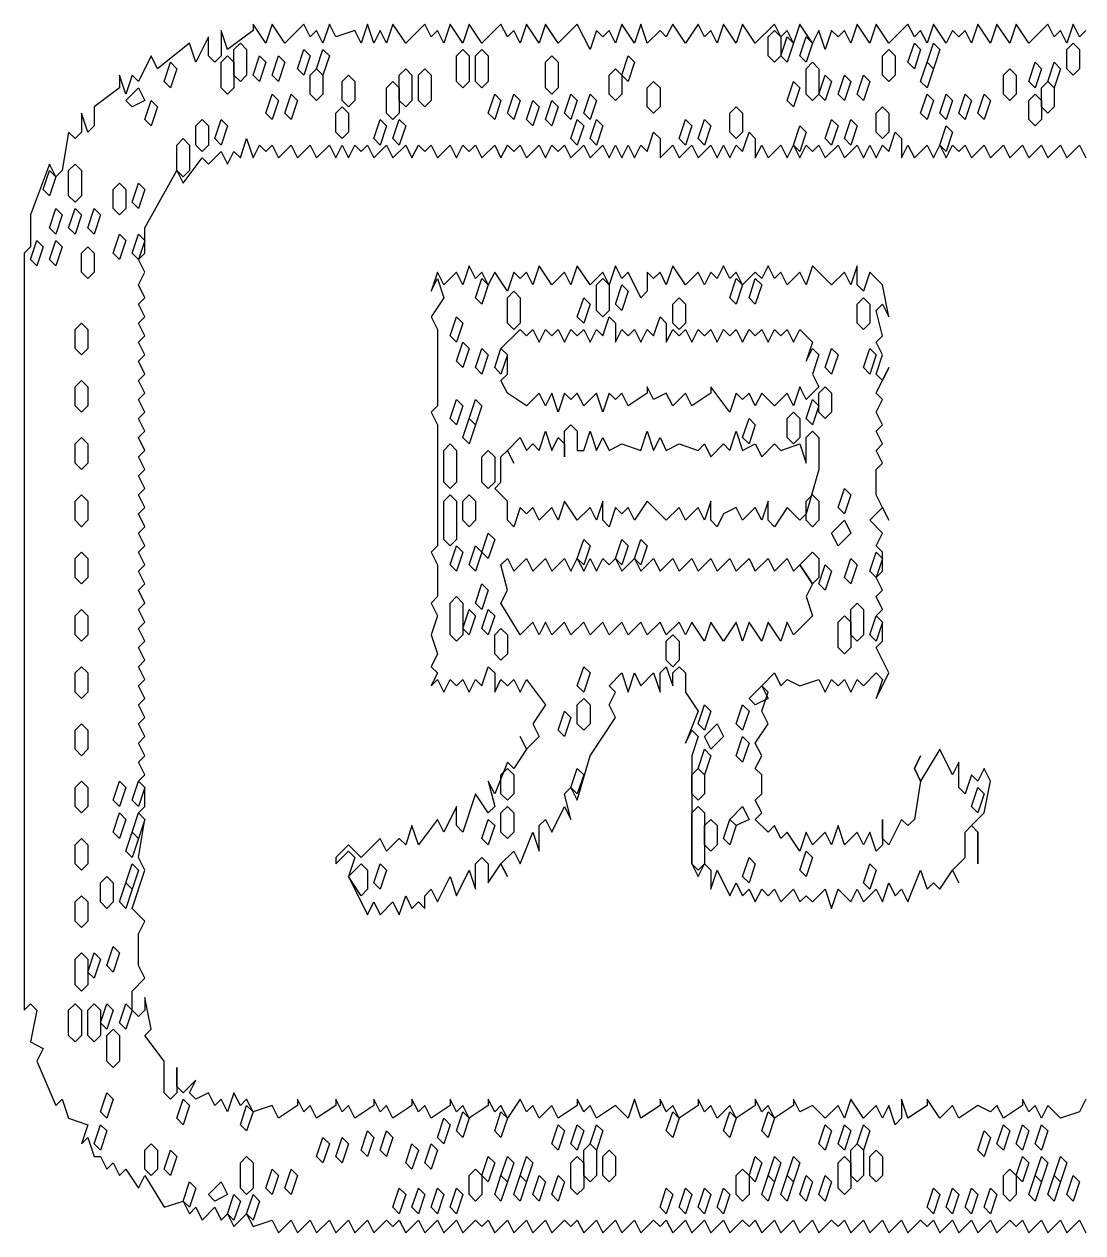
# Model space of a CAD drawing. Header units: millimetres. Extents: x 0 to 421, y 0 to 297.
# Drawn here: x 376.68 to 387.25, y 95.82 to 107.89 of the extents above; entities that cross this region are included whole.
import ezdxf

# ---------------------------------------------------------------- set-up
doc = ezdxf.new("R2010")
doc.units = ezdxf.units.MM
doc.layers.add('PDF_TRACE', color=7, linetype='Continuous')

msp = doc.modelspace()

# ---------------------------------------------------------------- linework, layer by layer
at = {"layer": 'PDF_TRACE'}
for points in [[(387.286, 107.823), (387.223, 107.76), (387.159, 107.887), (387.096, 107.696), (387.032, 107.823), (386.969, 107.76), (386.905, 107.887), (386.715, 107.696), (386.588, 107.887), (386.524, 107.696), (386.397, 107.887), (386.334, 107.696), (386.207, 107.887), (386.143, 107.696), (386.08, 107.823), (386.016, 107.76), (385.953, 107.823), (385.889, 107.696), (385.762, 107.887), (385.699, 107.696), (385.635, 107.823), (385.572, 107.76), (385.508, 107.887), (385.318, 107.696), (385.191, 107.887), (385.127, 107.696), (385, 107.887), (384.937, 107.696), (384.873, 107.823), (384.81, 107.76), (384.746, 107.823), (384.683, 107.633), (384.619, 107.823), (384.556, 107.696), (384.429, 107.887), (384.365, 107.696), (384.302, 107.823), (384.238, 107.76), (384.175, 107.887), (383.984, 107.696), (383.857, 107.887), (383.794, 107.696), (383.667, 107.887), (383.603, 107.696), (383.54, 107.823), (383.476, 107.76), (383.413, 107.887), (383.286, 107.696), (383.159, 107.887), (383.095, 107.76), (383.032, 107.823), (382.905, 107.696), (382.841, 107.887), (382.778, 107.696), (382.651, 107.887), (382.587, 107.696), (382.524, 107.823), (382.46, 107.76), (382.397, 107.823), (382.333, 107.633), (382.206, 107.887), (382.016, 107.696), (381.889, 107.887), (381.825, 107.696), (381.698, 107.887), (381.635, 107.696), (381.571, 107.823), (381.508, 107.76), (381.444, 107.887), (381.254, 107.696), (381.127, 107.887), (381.063, 107.696), (380.936, 107.887), (380.873, 107.696), (380.809, 107.823), (380.746, 107.76), (380.682, 107.887), (380.492, 107.696), (380.365, 107.887), (380.301, 107.696), (380.238, 107.823), (380.174, 107.696), (380.111, 107.887), (380.047, 107.696), (379.984, 107.823), (379.793, 107.76), (379.73, 107.887), (379.666, 107.696), (379.603, 107.823), (379.539, 107.76), (379.476, 107.887), (379.285, 107.696), (379.158, 107.887), (379.095, 107.696), (378.968, 107.887), (378.968, 107.823), (378.714, 107.633), (378.65, 107.823), (378.65, 107.569), (378.587, 107.506), (378.523, 107.569), (378.523, 107.76), (378.396, 107.506), (378.333, 107.696), (378.015, 107.442), (377.952, 107.569), (377.825, 107.315), (377.761, 107.379), (377.698, 107.188), (377.634, 107.379), (377.634, 107.252), (377.38, 107.061), (377.38, 106.871), (377.317, 106.807), (377.253, 106.998), (377.253, 106.807), (377.19, 106.744), (377.126, 106.807), (377.063, 106.426), (376.999, 106.363), (376.936, 106.49), (376.745, 105.982), (376.745, 105.664), (376.682, 105.601), (376.682, 98.044), (376.745, 98.108), (376.809, 98.044), (376.745, 97.727), (376.872, 97.663), (376.809, 97.536), (376.999, 97.092), (377.063, 97.155), (377.126, 96.965), (377.317, 96.901), (377.253, 96.711), (377.317, 96.774), (377.38, 96.584), (377.444, 96.584), (377.507, 96.457), (377.571, 96.52), (377.634, 96.393), (377.698, 96.457), (377.825, 96.266), (377.888, 96.393), (378.079, 96.076), (378.269, 96.139), (378.333, 96.012), (378.396, 96.076), (378.46, 95.949), (378.587, 96.076), (378.65, 95.949), (378.714, 96.012), (378.777, 95.885), (378.904, 96.012), (378.968, 95.885), (379.158, 95.949), (379.222, 95.822), (379.349, 95.949), (379.412, 95.822), (379.539, 95.949), (379.603, 95.822), (379.73, 95.949), (379.793, 95.822), (379.92, 95.949), (379.984, 95.822), (380.111, 95.949), (380.174, 95.822), (380.301, 95.949), (380.365, 95.885), (380.428, 95.949), (380.492, 95.822), (380.619, 95.949), (380.682, 95.822), (380.809, 95.949), (380.873, 95.822), (381, 95.949), (381.063, 95.822), (381.19, 95.949), (381.254, 95.885), (381.317, 95.949), (381.381, 95.822), (381.508, 95.949), (381.571, 95.822), (381.698, 95.949), (381.762, 95.822), (381.889, 95.949), (381.952, 95.822), (382.079, 95.949), (382.143, 95.885), (382.206, 95.949), (382.27, 95.822), (382.397, 95.949), (382.46, 95.822), (382.587, 95.949), (382.651, 95.822), (382.778, 95.949), (382.841, 95.822), (382.968, 95.949), (383.032, 95.885), (383.095, 95.949), (383.159, 95.822), (383.286, 95.949), (383.349, 95.822), (383.476, 95.949), (383.54, 95.822), (383.667, 95.949), (383.73, 95.822), (383.857, 95.949), (383.921, 95.885), (383.984, 95.949), (384.048, 95.822), (384.175, 95.949), (384.238, 95.822), (384.365, 95.949), (384.429, 95.822), (384.556, 95.949), (384.619, 95.822), (384.746, 95.949), (384.81, 95.885), (384.873, 95.949), (384.937, 95.822), (385.064, 95.949), (385.127, 95.822), (385.254, 95.949), (385.318, 95.822), (385.445, 95.949), (385.508, 95.822), (385.635, 95.949), (385.699, 95.885), (385.762, 95.949), (385.826, 95.822), (385.953, 95.949), (386.016, 95.822), (386.143, 95.949), (386.207, 95.822), (386.334, 95.949), (386.397, 95.822), (386.524, 95.949), (386.588, 95.885), (386.651, 95.949), (386.715, 95.822), (386.842, 95.949), (386.905, 95.822), (387.032, 95.949), (387.096, 95.822), (387.223, 95.949), (387.286, 95.822)], [(387.286, 97.155), (387.223, 97.028), (387.032, 96.965), (386.905, 97.092), (386.842, 96.965), (386.778, 97.092), (386.715, 97.028), (386.651, 97.155), (386.651, 97.092), (386.461, 96.965), (386.397, 97.092), (386.334, 97.028), (386.207, 97.092), (386.016, 96.965), (385.953, 97.092), (385.826, 96.965), (385.699, 97.155), (385.699, 97.092), (385.508, 96.965), (385.445, 97.155), (385.445, 96.965), (385.381, 96.901), (385.318, 97.092), (385.254, 96.965), (385.191, 97.092), (385.064, 96.965), (384.937, 97.155), (384.873, 96.965), (384.81, 97.092), (384.683, 96.965), (384.556, 97.092), (384.429, 97.028), (384.365, 97.155), (384.365, 97.092), (384.175, 96.965), (384.111, 97.092), (384.048, 97.028), (383.984, 97.155), (383.984, 97.092), (383.794, 96.965), (383.73, 97.092), (383.603, 96.965), (383.54, 97.092), (383.476, 97.028), (383.413, 97.155), (383.413, 97.092), (383.222, 96.965), (383.159, 97.092), (383.095, 97.028), (383.032, 97.155), (383.032, 97.092), (382.841, 96.965), (382.778, 97.155), (382.714, 96.965), (382.587, 97.092), (382.397, 96.965), (382.333, 97.092), (382.27, 97.028), (382.206, 97.155), (382.206, 97.092), (382.016, 96.965), (381.952, 97.092), (381.825, 96.965), (381.762, 97.092), (381.698, 97.028), (381.635, 97.155), (381.508, 96.965), (381.444, 97.092), (381.381, 97.028), (381.317, 97.155), (381.317, 97.092), (381.127, 96.965), (381.063, 97.092), (381, 97.028), (380.936, 97.155), (380.936, 97.092), (380.746, 96.965), (380.682, 97.092), (380.619, 97.028), (380.555, 97.155), (380.555, 97.092), (380.365, 96.965), (380.301, 97.092), (380.238, 97.028), (380.174, 97.155), (380.174, 97.092), (379.984, 96.965), (379.92, 97.092), (379.857, 97.028), (379.793, 97.155), (379.793, 97.092), (379.603, 96.965), (379.539, 97.092), (379.476, 97.028), (379.412, 97.155), (379.412, 97.092), (379.222, 96.965), (379.158, 97.092), (378.968, 97.028), (378.904, 97.155), (378.841, 97.092), (378.777, 97.219), (378.714, 97.028), (378.65, 97.155), (378.587, 97.092), (378.523, 97.219), (378.396, 97.155), (378.333, 97.219), (378.396, 97.346), (378.269, 97.219), (378.206, 97.282), (378.206, 97.473), (378.206, 97.219), (378.142, 97.155), (378.079, 97.219), (378.079, 97.536), (377.888, 97.79), (377.952, 97.854), (377.888, 98.171), (377.888, 98.044), (377.825, 97.981), (377.761, 98.044), (377.761, 98.235), (377.888, 98.362), (377.825, 98.489), (377.825, 98.806), (377.888, 98.933), (377.761, 99.06), (377.888, 99.441), (377.825, 99.568), (377.888, 99.949), (377.825, 100.013), (377.888, 100.076), (377.888, 100.267), (377.825, 100.33), (377.888, 100.394), (377.825, 100.521), (377.888, 100.584), (377.825, 100.711), (377.888, 100.775), (377.825, 100.902), (377.888, 100.965), (377.825, 101.092), (377.888, 101.156), (377.825, 101.283), (377.888, 101.346), (377.825, 101.473), (377.888, 101.537), (377.825, 101.664), (377.888, 101.727), (377.825, 101.854), (377.888, 101.918), (377.825, 102.045), (377.888, 102.108), (377.825, 102.235), (377.888, 102.299), (377.825, 102.426), (377.888, 102.489), (377.825, 102.616), (377.888, 102.68), (377.825, 102.807), (377.888, 102.87), (377.825, 102.997), (377.888, 103.061), (377.825, 103.188), (377.888, 103.251), (377.825, 103.378), (377.888, 103.442), (377.825, 103.569), (377.888, 103.632), (377.825, 103.759), (377.888, 103.823), (377.825, 103.95), (377.888, 104.013), (377.825, 104.14), (377.888, 104.204), (377.825, 104.331), (377.888, 104.394), (377.825, 104.521), (377.888, 104.585), (377.825, 104.712), (377.888, 104.775), (377.825, 104.902), (377.888, 104.966), (377.825, 105.093), (377.888, 105.156), (377.825, 105.283), (377.888, 105.41), (377.825, 105.537), (377.888, 105.601), (377.888, 105.855), (378.206, 106.426), (378.269, 106.299), (378.46, 106.553), (378.523, 106.49), (378.65, 106.617), (378.714, 106.49), (378.777, 106.617), (378.841, 106.553), (378.904, 106.744), (378.968, 106.553), (379.031, 106.68), (379.095, 106.617), (379.158, 106.68), (379.222, 106.553), (379.349, 106.68), (379.412, 106.553), (379.539, 106.68), (379.603, 106.553), (379.73, 106.68), (379.793, 106.553), (379.857, 106.68), (379.92, 106.553), (379.984, 106.68), (380.047, 106.617), (380.111, 106.68), (380.174, 106.553), (380.301, 106.68), (380.365, 106.553), (380.492, 106.68), (380.555, 106.553), (380.619, 106.68), (380.682, 106.617), (380.746, 106.68), (380.809, 106.553), (380.936, 106.68), (381, 106.553), (381.063, 106.68), (381.127, 106.617), (381.19, 106.68), (381.254, 106.553), (381.381, 106.68), (381.444, 106.553), (381.508, 106.68), (381.571, 106.617), (381.635, 106.68), (381.698, 106.553), (381.825, 106.68), (381.889, 106.553), (381.952, 106.68), (382.016, 106.617), (382.079, 106.68), (382.143, 106.553), (382.27, 106.68), (382.333, 106.553), (382.46, 106.68), (382.524, 106.553), (382.587, 106.68), (382.651, 106.553), (382.714, 106.68), (382.778, 106.553), (382.841, 106.68), (382.905, 106.617), (382.968, 106.807), (383.032, 106.744), (383.032, 106.553), (383.159, 106.68), (383.222, 106.553), (383.349, 106.68), (383.413, 106.553), (383.54, 106.68), (383.603, 106.553), (383.667, 106.68), (383.73, 106.553), (383.794, 106.68), (383.857, 106.617), (383.921, 106.807), (383.984, 106.744), (383.984, 106.553), (384.048, 106.68), (384.111, 106.553), (384.238, 106.68), (384.302, 106.553), (384.365, 106.68), (384.429, 106.553), (384.492, 106.68), (384.556, 106.617), (384.619, 106.68), (384.683, 106.553), (384.81, 106.68), (384.873, 106.553), (385, 106.68), (385.064, 106.553), (385.127, 106.68), (385.191, 106.553), (385.254, 106.68), (385.318, 106.617), (385.381, 106.807), (385.445, 106.744), (385.445, 106.553), (385.508, 106.68), (385.572, 106.553), (385.699, 106.68), (385.762, 106.553), (385.826, 106.68), (385.889, 106.553), (385.953, 106.68), (386.016, 106.617), (386.08, 106.68), (386.143, 106.553), (386.27, 106.68), (386.334, 106.553), (386.461, 106.68), (386.524, 106.553), (386.651, 106.68), (386.715, 106.553), (386.842, 106.68), (386.905, 106.553), (387.032, 106.68), (387.096, 106.553), (387.223, 106.68), (387.286, 106.553)]]:
    msp.add_lwpolyline(points, dxfattribs=at)
for points in [[(384.175, 107.823), (384.238, 107.76), (384.238, 107.569), (384.175, 107.506), (384.111, 107.569), (384.111, 107.76)], [(384.302, 107.76), (384.365, 107.696), (384.302, 107.506), (384.238, 107.569)], [(384.492, 107.76), (384.556, 107.696), (384.492, 107.506), (384.429, 107.569)], [(378.841, 107.696), (378.904, 107.633), (378.904, 107.379), (378.841, 107.315), (378.777, 107.379), (378.777, 107.633)], [(379.476, 107.633), (379.539, 107.569), (379.476, 107.379), (379.412, 107.442)], [(379.666, 107.633), (379.73, 107.569), (379.666, 107.379), (379.603, 107.442)], [(381.063, 107.633), (381.127, 107.569), (381.127, 107.315), (381.063, 107.252), (381, 107.315), (381, 107.569)], [(381.254, 107.633), (381.317, 107.569), (381.317, 107.315), (381.254, 107.252), (381.19, 107.315), (381.19, 107.569)], [(385.318, 107.633), (385.381, 107.569), (385.381, 107.379), (385.318, 107.315), (385.254, 107.379), (385.254, 107.569)], [(385.572, 107.696), (385.635, 107.633), (385.572, 107.442), (385.508, 107.506)], [(385.762, 107.696), (385.826, 107.633), (385.762, 107.442), (385.699, 107.506)], [(387.159, 107.696), (387.223, 107.633), (387.223, 107.442), (387.159, 107.379), (387.096, 107.442), (387.096, 107.633)], [(378.142, 107.506), (378.206, 107.442), (378.142, 107.252), (378.079, 107.315)], [(378.714, 107.569), (378.777, 107.506), (378.777, 107.252), (378.714, 107.188), (378.65, 107.252), (378.65, 107.506)], [(379.031, 107.569), (379.095, 107.506), (379.031, 107.315), (378.968, 107.379)], [(379.222, 107.569), (379.285, 107.506), (379.222, 107.315), (379.158, 107.379)], [(381.952, 107.569), (382.016, 107.506), (382.016, 107.252), (381.952, 107.188), (381.889, 107.252), (381.889, 107.506)], [(382.714, 107.569), (382.778, 107.506), (382.714, 107.315), (382.651, 107.379)], [(384.556, 107.506), (384.619, 107.442), (384.619, 107.188), (384.556, 107.125), (384.492, 107.188), (384.492, 107.442)], [(385.699, 107.506), (385.762, 107.442), (385.699, 107.252), (385.635, 107.315)], [(386.778, 107.506), (386.842, 107.442), (386.778, 107.252), (386.715, 107.315)], [(386.969, 107.506), (387.032, 107.442), (386.969, 107.252), (386.905, 107.315)], [(379.603, 107.442), (379.666, 107.379), (379.666, 107.188), (379.603, 107.125), (379.539, 107.188), (379.539, 107.379)], [(380.492, 107.442), (380.555, 107.379), (380.555, 107.125), (380.492, 107.061), (380.428, 107.125), (380.428, 107.379)], [(380.682, 107.442), (380.746, 107.379), (380.746, 107.125), (380.682, 107.061), (380.619, 107.125), (380.619, 107.379)], [(382.587, 107.442), (382.651, 107.379), (382.651, 107.188), (382.587, 107.125), (382.524, 107.188), (382.524, 107.379)], [(386.524, 107.442), (386.588, 107.379), (386.588, 107.188), (386.524, 107.125), (386.461, 107.188), (386.461, 107.379)], [(379.92, 107.379), (379.984, 107.315), (379.984, 107.125), (379.92, 107.061), (379.857, 107.125), (379.857, 107.315)], [(380.365, 107.315), (380.428, 107.252), (380.428, 106.998), (380.365, 106.934), (380.301, 106.998), (380.301, 107.252)], [(382.968, 107.315), (383.032, 107.252), (383.032, 107.061), (382.968, 106.998), (382.905, 107.061), (382.905, 107.252)], [(384.365, 107.315), (384.429, 107.252), (384.365, 107.061), (384.302, 107.125)], [(384.683, 107.379), (384.746, 107.315), (384.683, 107.125), (384.619, 107.188)], [(384.873, 107.379), (384.937, 107.315), (384.873, 107.125), (384.81, 107.188)], [(385.064, 107.379), (385.127, 107.315), (385.064, 107.125), (385, 107.188)], [(386.905, 107.315), (386.969, 107.252), (386.969, 107.061), (386.905, 106.998), (386.842, 107.061), (386.842, 107.252)], [(377.825, 107.252), (377.888, 107.125), (377.761, 107.061), (377.698, 107.125)], [(379.158, 107.188), (379.222, 107.125), (379.158, 106.934), (379.095, 106.998)], [(379.349, 107.188), (379.412, 107.125), (379.349, 106.934), (379.285, 106.998)], [(381.381, 107.188), (381.444, 107.125), (381.381, 106.934), (381.317, 106.998)], [(381.571, 107.188), (381.635, 107.125), (381.571, 106.934), (381.508, 106.998)], [(382.143, 107.188), (382.206, 107.125), (382.143, 106.934), (382.079, 106.998)], [(382.333, 107.188), (382.397, 107.125), (382.333, 106.934), (382.27, 106.998)], [(385.699, 107.188), (385.762, 107.125), (385.699, 106.934), (385.635, 106.998)], [(385.889, 107.188), (385.953, 107.125), (385.889, 106.934), (385.826, 106.998)], [(386.08, 107.188), (386.143, 107.125), (386.08, 106.934), (386.016, 106.998)], [(386.27, 107.188), (386.334, 107.125), (386.27, 106.934), (386.207, 106.998)], [(386.778, 107.188), (386.842, 107.125), (386.842, 106.934), (386.778, 106.871), (386.715, 106.934), (386.715, 107.125)], [(377.952, 107.125), (378.015, 107.061), (377.952, 106.871), (377.888, 106.934)], [(379.857, 107.061), (379.92, 106.998), (379.92, 106.807), (379.857, 106.744), (379.793, 106.807), (379.793, 106.998)], [(381.762, 107.125), (381.825, 107.061), (381.762, 106.871), (381.698, 106.934)], [(381.952, 107.125), (382.016, 107.061), (381.952, 106.871), (381.889, 106.934)], [(383.794, 107.061), (383.857, 106.998), (383.857, 106.807), (383.794, 106.744), (383.73, 106.807), (383.73, 106.998)], [(385.254, 107.061), (385.318, 106.998), (385.318, 106.807), (385.254, 106.744), (385.191, 106.807), (385.191, 106.998)], [(378.46, 106.934), (378.523, 106.871), (378.523, 106.68), (378.46, 106.617), (378.396, 106.68), (378.396, 106.871)], [(378.65, 106.934), (378.714, 106.871), (378.65, 106.68), (378.587, 106.744)], [(380.238, 106.934), (380.301, 106.871), (380.238, 106.68), (380.174, 106.744)], [(380.428, 106.934), (380.492, 106.871), (380.428, 106.68), (380.365, 106.744)], [(382.206, 106.934), (382.27, 106.871), (382.206, 106.68), (382.143, 106.744)], [(382.397, 106.934), (382.46, 106.871), (382.397, 106.68), (382.333, 106.744)], [(383.286, 106.934), (383.349, 106.871), (383.286, 106.68), (383.222, 106.744)], [(383.476, 106.934), (383.54, 106.871), (383.476, 106.68), (383.413, 106.744)], [(384.746, 106.934), (384.81, 106.871), (384.746, 106.68), (384.683, 106.744)], [(384.937, 106.934), (385, 106.871), (384.937, 106.68), (384.873, 106.744)], [(384.429, 106.871), (384.492, 106.807), (384.429, 106.617), (384.365, 106.68)], [(385.889, 106.871), (385.953, 106.807), (385.889, 106.617), (385.826, 106.68)], [(378.269, 106.744), (378.333, 106.68), (378.333, 106.426), (378.269, 106.363), (378.206, 106.426), (378.206, 106.68)], [(376.936, 106.426), (376.999, 106.363), (376.936, 106.172), (376.872, 106.236)], [(377.19, 106.49), (377.253, 106.426), (377.253, 106.172), (377.19, 106.109), (377.126, 106.172), (377.126, 106.426)], [(377.634, 106.299), (377.698, 106.236), (377.698, 106.045), (377.634, 105.982), (377.571, 106.045), (377.571, 106.236)], [(377.825, 106.299), (377.888, 106.236), (377.825, 106.045), (377.761, 106.109)], [(376.999, 106.045), (377.063, 105.982), (376.999, 105.791), (376.936, 105.855)], [(377.19, 106.045), (377.253, 105.982), (377.19, 105.791), (377.126, 105.855)], [(377.38, 106.045), (377.444, 105.982), (377.38, 105.791), (377.317, 105.855)], [(376.809, 105.728), (376.872, 105.664), (376.809, 105.474), (376.745, 105.537)], [(376.999, 105.728), (377.063, 105.664), (376.999, 105.474), (376.936, 105.537)], [(377.634, 105.791), (377.698, 105.728), (377.634, 105.537), (377.571, 105.601)], [(377.825, 105.791), (377.888, 105.728), (377.825, 105.537), (377.761, 105.601)], [(377.317, 105.664), (377.38, 105.601), (377.38, 105.41), (377.317, 105.347), (377.253, 105.41), (377.253, 105.601)], [(380.809, 105.41), (380.746, 105.22), (380.809, 105.347), (380.873, 105.156), (380.746, 104.966), (380.809, 104.839), (380.809, 104.077), (380.746, 104.013), (380.809, 103.886), (380.809, 102.68), (380.746, 102.616), (380.809, 102.489), (380.809, 102.172), (380.746, 102.108), (380.809, 101.981), (380.746, 101.791), (380.809, 101.6), (380.746, 101.473), (380.809, 101.41), (380.746, 101.283), (380.809, 101.346), (380.873, 101.219), (380.936, 101.346), (381, 101.283), (381.063, 101.346), (381.127, 101.219), (381.19, 101.346), (381.254, 101.283), (381.317, 101.473), (381.381, 101.41), (381.381, 101.219), (381.444, 101.346), (381.508, 101.283), (381.571, 101.346), (381.635, 101.219), (381.698, 101.346), (381.889, 101.092), (381.762, 100.902), (381.825, 100.775), (381.698, 100.648), (381.635, 100.775), (381.698, 100.648), (381.571, 100.457), (381.508, 100.521), (381.381, 100.203), (381.317, 100.33), (381.381, 100.076), (381.317, 100.013), (381.19, 100.203), (381.063, 99.822), (381, 99.886), (381, 100.076), (380.873, 99.822), (380.809, 99.949), (380.619, 99.695), (380.555, 99.886), (380.492, 99.695), (380.428, 99.759), (380.301, 99.632), (380.238, 99.759), (380.047, 99.568), (379.92, 99.695), (379.793, 99.568), (379.793, 99.505), (379.92, 99.632), (379.984, 99.568), (379.92, 99.378), (380.111, 98.997), (380.174, 99.124), (380.238, 98.997), (380.365, 99.124), (380.428, 98.997), (380.492, 99.187), (380.555, 99.06), (380.619, 99.124), (380.682, 99.06), (380.682, 99.187), (380.746, 99.251), (380.809, 99.124), (380.936, 99.378), (381, 99.187), (381.127, 99.441), (381.19, 99.251), (381.19, 99.505), (381.254, 99.568), (381.317, 99.505), (381.317, 99.314), (381.444, 99.505), (381.508, 99.378), (381.444, 99.505), (381.571, 99.632), (381.635, 99.505), (381.762, 99.822), (381.825, 99.632), (381.825, 99.886), (381.889, 99.949), (381.952, 99.822), (382.079, 100.076), (382.143, 99.949), (382.079, 100.203), (382.143, 100.267), (382.206, 100.14), (382.333, 100.584), (382.587, 100.965), (382.524, 101.092), (382.587, 101.219), (382.524, 101.283), (382.651, 101.41), (382.714, 101.219), (382.778, 101.41), (382.841, 101.283), (382.968, 101.41), (383.032, 101.219), (383.032, 101.41), (383.095, 101.473), (383.159, 101.283), (383.159, 101.41), (383.222, 101.473), (383.286, 101.41), (383.286, 101.219), (383.413, 101.029), (383.286, 100.711), (383.349, 100.838), (383.413, 100.775), (383.349, 100.584), (383.349, 99.505), (383.413, 99.378), (383.476, 99.505), (383.54, 99.441), (383.54, 99.251), (383.603, 99.441), (383.73, 99.187), (383.794, 99.314), (383.857, 99.187), (383.921, 99.251), (383.984, 99.124), (384.048, 99.251), (384.111, 99.187), (384.175, 99.251), (384.238, 99.124), (384.365, 99.251), (384.429, 99.124), (384.492, 99.187), (384.556, 99.124), (384.683, 99.251), (384.746, 99.06), (384.81, 99.251), (384.937, 99.124), (385, 99.251), (385.064, 99.124), (385.191, 99.251), (385.254, 99.124), (385.318, 99.314), (385.381, 99.187), (385.445, 99.251), (385.508, 99.124), (385.635, 99.441), (385.699, 99.251), (385.762, 99.314), (385.826, 99.251), (385.953, 99.441), (386.016, 99.314), (385.953, 99.441), (386.08, 99.568), (386.08, 99.822), (386.143, 99.886), (386.207, 99.822), (386.207, 99.505), (386.207, 99.822), (386.143, 99.886), (386.27, 100.013), (386.334, 100.33), (386.27, 100.457), (386.207, 100.33), (386.143, 100.394), (386.08, 100.203), (386.016, 100.267), (386.016, 100.521), (385.953, 100.394), (385.826, 100.648), (385.635, 100.33), (385.572, 100.457), (385.635, 100.584), (385.572, 100.457), (385.635, 100.33), (385.572, 99.949), (385.508, 99.886), (385.445, 99.949), (385.318, 99.695), (385.254, 99.759), (385.254, 99.949), (385.254, 99.695), (385.191, 99.632), (385.127, 99.822), (385.064, 99.695), (385, 99.822), (384.873, 99.695), (384.81, 99.886), (384.746, 99.695), (384.683, 99.822), (384.556, 99.695), (384.492, 99.822), (384.429, 99.632), (384.302, 99.822), (384.238, 99.759), (384.175, 99.886), (384.111, 99.822), (383.984, 99.949), (384.048, 100.013), (383.984, 100.14), (384.048, 100.203), (384.048, 100.394), (383.984, 100.457), (384.048, 100.584), (383.984, 100.711), (384.111, 100.902), (384.048, 101.029), (384.111, 101.219), (384.048, 101.283), (384.175, 101.41), (384.238, 101.283), (384.302, 101.346), (384.429, 101.283), (384.619, 101.346), (384.683, 101.219), (384.746, 101.346), (384.81, 101.283), (384.873, 101.346), (384.937, 101.219), (385, 101.346), (385.064, 101.283), (385.191, 101.41), (385.254, 101.346), (385.191, 101.156), (385.318, 101.41), (385.191, 101.664), (385.254, 101.727), (385.254, 101.918), (385.191, 101.981), (385.254, 102.045), (385.191, 102.172), (385.254, 102.235), (385.191, 102.362), (385.254, 102.426), (385.254, 102.616), (385.191, 102.68), (385.254, 102.807), (385.127, 102.934), (385.254, 103.061), (385.318, 102.934), (385.191, 103.188), (385.191, 103.442), (385.254, 103.505), (385.191, 103.632), (385.254, 103.696), (385.191, 103.823), (385.254, 103.886), (385.191, 104.013), (385.254, 104.14), (385.191, 104.204), (385.318, 104.458), (385.254, 104.331), (385.191, 104.394), (385.254, 104.585), (385.191, 104.712), (385.254, 104.775), (385.191, 105.029), (385.254, 105.093), (385.318, 104.966), (385.254, 105.283), (385.127, 105.41), (385.064, 105.22), (385, 105.283), (385, 105.474), (384.937, 105.283), (384.873, 105.41), (384.746, 105.283), (384.556, 105.474), (384.492, 105.283), (384.429, 105.41), (384.302, 105.283), (384.238, 105.41), (384.175, 105.347), (384.111, 105.474), (384.048, 105.347), (383.984, 105.41), (383.857, 105.283), (383.794, 105.41), (383.73, 105.347), (383.667, 105.474), (383.603, 105.347), (383.54, 105.41), (383.476, 105.283), (383.413, 105.41), (383.286, 105.283), (383.159, 105.474), (383.095, 105.283), (383.032, 105.41), (382.968, 105.347), (382.905, 105.41), (382.905, 105.22), (382.841, 105.156), (382.714, 105.41), (382.651, 105.347), (382.587, 105.474), (382.524, 105.283), (382.46, 105.41), (382.333, 105.283), (382.206, 105.474), (382.143, 105.283), (382.079, 105.41), (381.952, 105.283), (381.825, 105.474), (381.762, 105.283), (381.698, 105.41), (381.635, 105.347), (381.571, 105.41), (381.508, 105.22), (381.381, 105.41), (381.317, 105.283), (381.254, 105.41), (381.19, 105.347), (381.127, 105.474), (381.063, 105.283), (381, 105.41), (380.873, 105.283)], [(381.254, 105.347), (381.317, 105.283), (381.254, 105.093), (381.19, 105.156)], [(382.46, 105.347), (382.524, 105.283), (382.524, 105.029), (382.46, 104.966), (382.397, 105.029), (382.397, 105.283)], [(383.794, 105.347), (383.857, 105.283), (383.794, 105.093), (383.73, 105.156)], [(383.984, 105.347), (384.048, 105.283), (383.984, 105.093), (383.921, 105.156)], [(381.571, 105.22), (381.635, 105.156), (381.635, 104.902), (381.571, 104.839), (381.508, 104.902), (381.508, 105.156)], [(382.651, 105.283), (382.714, 105.22), (382.651, 105.029), (382.587, 105.093)], [(382.27, 105.156), (382.333, 105.093), (382.27, 104.902), (382.206, 104.966)], [(383.222, 105.156), (383.286, 105.093), (383.286, 104.902), (383.222, 104.839), (383.159, 104.902), (383.159, 105.093)], [(385.064, 105.156), (385.127, 105.093), (385.127, 104.902), (385.064, 104.839), (385, 104.902), (385, 105.093)], [(377.253, 104.902), (377.317, 104.839), (377.317, 104.648), (377.253, 104.585), (377.19, 104.648), (377.19, 104.839)], [(381, 104.966), (381.063, 104.902), (381, 104.712), (380.936, 104.775)], [(381.444, 104.648), (381.635, 104.839), (381.698, 104.775), (381.762, 104.839), (381.825, 104.712), (381.889, 104.839), (381.952, 104.775), (382.016, 104.839), (382.079, 104.712), (382.143, 104.839), (382.206, 104.775), (382.27, 104.839), (382.333, 104.712), (382.397, 104.839), (382.46, 104.775), (382.524, 104.966), (382.587, 104.902), (382.587, 104.712), (382.651, 104.839), (382.714, 104.775), (382.778, 104.839), (382.841, 104.712), (382.905, 104.839), (382.968, 104.775), (383.032, 104.966), (383.095, 104.902), (383.095, 104.712), (383.159, 104.839), (383.222, 104.775), (383.286, 104.839), (383.349, 104.712), (383.413, 104.839), (383.476, 104.775), (383.54, 104.839), (383.603, 104.712), (383.667, 104.839), (383.73, 104.775), (383.794, 104.839), (383.857, 104.712), (383.921, 104.839), (383.984, 104.775), (384.048, 104.839), (384.111, 104.712), (384.175, 104.839), (384.238, 104.775), (384.302, 104.839), (384.365, 104.712), (384.429, 104.839), (384.556, 104.712), (384.492, 104.521), (384.556, 104.648), (384.619, 104.585), (384.556, 104.394), (384.619, 104.267), (384.492, 104.14), (384.429, 104.267), (384.365, 104.077), (384.302, 104.204), (384.175, 104.077), (384.048, 104.204), (383.984, 104.077), (383.921, 104.204), (383.857, 104.14), (383.794, 104.204), (383.73, 104.013), (383.54, 104.267), (383.54, 104.204), (383.349, 104.077), (383.286, 104.204), (383.159, 104.077), (383.095, 104.204), (382.968, 104.14), (382.905, 104.267), (382.905, 104.204), (382.714, 104.077), (382.651, 104.204), (382.587, 104.14), (382.524, 104.204), (382.46, 104.013), (382.397, 104.204), (382.27, 104.077), (382.206, 104.204), (382.143, 104.14), (382.079, 104.204), (382.016, 104.013), (381.952, 104.204), (381.889, 104.077), (381.825, 104.204), (381.698, 104.077), (381.508, 104.204), (381.444, 104.331), (381.508, 104.394), (381.508, 104.585)], [(381.063, 104.712), (381.127, 104.648), (381.063, 104.458), (381, 104.521)], [(381.254, 104.648), (381.317, 104.585), (381.254, 104.394), (381.19, 104.458)], [(381.444, 104.648), (381.508, 104.585), (381.444, 104.394), (381.381, 104.458)], [(384.746, 104.648), (384.81, 104.585), (384.746, 104.394), (384.683, 104.458)], [(385.127, 104.648), (385.191, 104.585), (385.127, 104.394), (385.064, 104.458)], [(377.253, 104.331), (377.317, 104.267), (377.317, 104.077), (377.253, 104.013), (377.19, 104.077), (377.19, 104.267)], [(384.683, 104.267), (384.746, 104.204), (384.746, 104.013), (384.683, 103.95), (384.619, 104.013), (384.619, 104.204)], [(381, 104.14), (381.063, 104.077), (381, 103.886), (380.936, 103.95)], [(381.19, 104.14), (381.254, 104.077), (381.19, 103.886), (381.127, 103.95)], [(384.556, 104.14), (384.619, 104.077), (384.556, 103.886), (384.492, 103.95)], [(384.365, 104.013), (384.429, 103.95), (384.429, 103.759), (384.365, 103.696), (384.302, 103.759), (384.302, 103.95)], [(381.127, 103.95), (381.19, 103.886), (381.127, 103.696), (381.063, 103.759)], [(381.381, 103.251), (381.444, 103.315), (381.444, 103.569), (381.508, 103.632), (381.571, 103.505), (381.508, 103.632), (381.635, 103.759), (381.698, 103.632), (381.762, 103.696), (381.825, 103.632), (381.889, 103.823), (381.952, 103.632), (382.016, 103.759), (382.079, 103.696), (382.079, 103.569), (382.079, 103.823), (382.143, 103.886), (382.206, 103.823), (382.206, 103.632), (382.27, 103.632), (382.333, 103.823), (382.397, 103.632), (382.46, 103.759), (382.524, 103.632), (382.651, 103.696), (382.841, 103.632), (382.905, 103.823), (382.968, 103.632), (383.032, 103.759), (383.095, 103.632), (383.222, 103.696), (383.413, 103.632), (383.476, 103.696), (383.54, 103.569), (383.667, 103.696), (383.73, 103.632), (383.794, 103.823), (383.857, 103.632), (383.984, 103.696), (384.048, 103.569), (384.175, 103.696), (384.238, 103.632), (384.429, 103.696), (384.492, 103.505), (384.492, 103.759), (384.556, 103.823), (384.619, 103.759), (384.619, 103.442), (384.492, 102.997), (384.429, 102.934), (384.302, 103.061), (384.175, 102.87), (384.111, 102.934), (384.111, 103.124), (384.048, 102.934), (383.984, 103.061), (383.857, 102.934), (383.794, 103.061), (383.667, 102.997), (383.603, 102.87), (383.54, 102.934), (383.54, 103.124), (383.476, 102.934), (383.413, 103.061), (383.286, 102.934), (383.222, 103.061), (383.095, 102.934), (382.905, 103.124), (382.778, 102.934), (382.714, 103.061), (382.651, 102.997), (382.587, 103.061), (382.524, 102.87), (382.46, 102.934), (382.46, 103.124), (382.397, 102.934), (382.333, 103.061), (382.206, 102.934), (382.079, 103.124), (382.016, 102.934), (381.952, 103.061), (381.825, 102.934), (381.762, 103.061), (381.698, 102.997), (381.635, 103.061), (381.571, 102.87), (381.508, 102.934), (381.508, 103.124)], [(383.921, 103.95), (383.984, 103.886), (383.921, 103.696), (383.857, 103.759)], [(377.253, 103.759), (377.317, 103.696), (377.317, 103.505), (377.253, 103.442), (377.19, 103.505), (377.19, 103.696)], [(380.936, 103.696), (381, 103.632), (381, 103.315), (380.936, 103.251), (380.873, 103.315), (380.873, 103.632)], [(381.317, 103.632), (381.381, 103.569), (381.381, 103.315), (381.317, 103.251), (381.254, 103.315), (381.254, 103.569)], [(377.253, 103.188), (377.317, 103.124), (377.317, 102.934), (377.253, 102.87), (377.19, 102.934), (377.19, 103.124)], [(380.936, 103.188), (381, 103.124), (381, 102.743), (380.936, 102.68), (380.873, 102.743), (380.873, 103.124)], [(381.127, 103.188), (381.19, 103.124), (381.19, 102.934), (381.127, 102.87), (381.063, 102.934), (381.063, 103.124)], [(384.556, 103.188), (384.619, 103.124), (384.619, 102.934), (384.556, 102.87), (384.492, 102.934), (384.492, 103.124)], [(384.873, 103.251), (384.937, 103.188), (384.873, 102.997), (384.81, 103.061)], [(384.873, 102.934), (384.937, 102.807), (384.81, 102.68), (384.746, 102.807)], [(381.317, 102.807), (381.381, 102.743), (381.317, 102.553), (381.254, 102.616)], [(381, 102.68), (381.063, 102.616), (381, 102.426), (380.936, 102.489)], [(381.19, 102.68), (381.254, 102.616), (381.19, 102.426), (381.127, 102.489)], [(382.27, 102.743), (382.333, 102.68), (382.27, 102.489), (382.206, 102.553)], [(382.651, 102.743), (382.714, 102.68), (382.651, 102.489), (382.587, 102.553)], [(382.841, 102.743), (382.905, 102.68), (382.841, 102.489), (382.778, 102.553)], [(377.253, 102.616), (377.317, 102.553), (377.317, 102.362), (377.253, 102.299), (377.19, 102.362), (377.19, 102.553)], [(384.556, 102.616), (384.619, 102.553), (384.619, 102.362), (384.556, 102.299), (384.429, 102.489)], [(385.191, 102.616), (385.254, 102.553), (385.191, 102.362), (385.127, 102.426)], [(381.444, 102.489), (381.508, 102.553), (381.571, 102.426), (381.698, 102.553), (381.762, 102.426), (381.889, 102.553), (381.952, 102.426), (382.079, 102.553), (382.143, 102.426), (382.206, 102.553), (382.27, 102.426), (382.333, 102.553), (382.397, 102.426), (382.46, 102.553), (382.524, 102.489), (382.587, 102.553), (382.651, 102.426), (382.778, 102.553), (382.841, 102.426), (382.968, 102.553), (383.032, 102.426), (383.159, 102.553), (383.222, 102.426), (383.349, 102.553), (383.413, 102.426), (383.54, 102.553), (383.603, 102.426), (383.73, 102.553), (383.794, 102.426), (383.921, 102.553), (383.984, 102.426), (384.111, 102.553), (384.175, 102.426), (384.302, 102.553), (384.365, 102.426), (384.429, 102.489), (384.556, 102.299), (384.492, 102.172), (384.556, 101.981), (384.365, 101.791), (384.302, 101.918), (384.238, 101.727), (384.111, 101.918), (384.048, 101.727), (383.921, 101.918), (383.857, 101.727), (383.794, 101.918), (383.667, 101.727), (383.54, 101.918), (383.476, 101.727), (383.349, 101.918), (383.286, 101.791), (383.222, 101.918), (383.095, 101.791), (383.032, 101.918), (382.905, 101.791), (382.841, 101.918), (382.714, 101.791), (382.651, 101.918), (382.524, 101.791), (382.46, 101.918), (382.333, 101.791), (382.27, 101.918), (382.143, 101.791), (382.079, 101.918), (381.952, 101.791), (381.889, 101.918), (381.825, 101.791), (381.762, 101.918), (381.635, 101.791), (381.444, 102.108), (381.508, 102.235)], [(384.683, 102.489), (384.746, 102.426), (384.683, 102.235), (384.619, 102.299)], [(384.937, 102.553), (385, 102.489), (384.937, 102.299), (384.873, 102.362)], [(381.254, 102.299), (381.317, 102.235), (381.254, 102.045), (381.19, 102.108)], [(381, 102.172), (381.063, 102.108), (381.063, 101.791), (381, 101.727), (380.936, 101.791), (380.936, 102.108)], [(385, 102.108), (385.064, 102.045), (385.064, 101.791), (385, 101.727), (384.937, 101.791), (384.937, 102.045)], [(377.253, 102.045), (377.317, 101.981), (377.317, 101.791), (377.253, 101.727), (377.19, 101.791), (377.19, 101.981)], [(381.127, 102.045), (381.19, 101.981), (381.127, 101.791), (381.063, 101.854)], [(381.317, 102.045), (381.381, 101.981), (381.317, 101.791), (381.254, 101.854)], [(384.873, 101.981), (384.937, 101.918), (384.937, 101.664), (384.873, 101.6), (384.81, 101.664), (384.81, 101.918)], [(385.191, 101.981), (385.254, 101.918), (385.191, 101.727), (385.127, 101.791)], [(381.444, 101.854), (381.508, 101.791), (381.508, 101.6), (381.444, 101.537), (381.381, 101.6), (381.381, 101.791)], [(383.159, 101.791), (383.222, 101.727), (383.222, 101.537), (383.159, 101.473), (383.095, 101.537), (383.095, 101.727)], [(377.253, 101.473), (377.317, 101.41), (377.317, 101.219), (377.253, 101.156), (377.19, 101.219), (377.19, 101.41)], [(382.27, 101.473), (382.333, 101.41), (382.27, 101.219), (382.206, 101.283)], [(384.048, 101.283), (384.111, 101.156), (383.984, 101.092), (383.921, 101.156)], [(382.27, 101.156), (382.333, 101.092), (382.333, 100.902), (382.27, 100.838), (382.206, 100.902), (382.206, 101.092)], [(382.079, 101.029), (382.143, 100.965), (382.079, 100.775), (382.016, 100.838)], [(383.476, 101.092), (383.54, 101.029), (383.476, 100.838), (383.413, 100.902)], [(383.857, 101.092), (383.921, 101.029), (383.857, 100.838), (383.794, 100.902)], [(377.253, 100.902), (377.317, 100.838), (377.317, 100.648), (377.253, 100.584), (377.19, 100.648), (377.19, 100.838)], [(383.603, 100.902), (383.667, 100.775), (383.54, 100.648), (383.476, 100.775)], [(383.857, 100.775), (383.921, 100.711), (383.857, 100.521), (383.794, 100.584)], [(383.476, 100.648), (383.54, 100.584), (383.476, 100.394), (383.413, 100.457)], [(381.508, 100.457), (381.571, 100.394), (381.571, 100.203), (381.508, 100.14), (381.444, 100.203), (381.444, 100.394)], [(382.206, 100.457), (382.27, 100.394), (382.206, 100.203), (382.143, 100.267)], [(383.413, 100.457), (383.476, 100.394), (383.476, 100.203), (383.413, 100.14), (383.349, 100.203), (383.349, 100.394)], [(377.253, 100.33), (377.317, 100.267), (377.317, 100.076), (377.253, 100.013), (377.19, 100.076), (377.19, 100.267)], [(377.634, 100.33), (377.698, 100.267), (377.634, 100.076), (377.571, 100.14)], [(377.825, 100.33), (377.888, 100.267), (377.825, 100.076), (377.761, 100.14)], [(386.207, 100.267), (386.27, 100.203), (386.207, 100.013), (386.143, 100.076)], [(381.508, 100.076), (381.571, 100.013), (381.571, 99.822), (381.508, 99.759), (381.444, 99.822), (381.444, 100.013)], [(383.413, 100.076), (383.476, 100.013), (383.476, 99.505), (383.413, 99.441), (383.349, 99.505), (383.349, 100.013)], [(383.857, 100.076), (383.921, 99.949), (383.794, 99.886), (383.73, 99.949)], [(377.634, 100.013), (377.698, 99.949), (377.634, 99.759), (377.571, 99.822)], [(377.825, 100.013), (377.888, 99.949), (377.825, 99.759), (377.761, 99.822)], [(381.317, 99.949), (381.381, 99.886), (381.317, 99.695), (381.254, 99.759)], [(383.54, 99.949), (383.603, 99.886), (383.603, 99.695), (383.54, 99.632), (383.476, 99.695), (383.476, 99.886)], [(383.73, 99.949), (383.794, 99.886), (383.73, 99.695), (383.667, 99.759)], [(377.761, 99.822), (377.825, 99.759), (377.761, 99.568), (377.698, 99.632)], [(377.253, 99.759), (377.317, 99.695), (377.317, 99.505), (377.253, 99.441), (377.19, 99.505), (377.19, 99.695)], [(383.921, 99.568), (383.984, 99.505), (383.921, 99.314), (383.857, 99.378)], [(384.492, 99.632), (384.556, 99.568), (384.492, 99.378), (384.429, 99.441)], [(377.761, 99.505), (377.825, 99.441), (377.761, 99.251), (377.698, 99.314)], [(380.047, 99.505), (380.111, 99.441), (380.111, 99.251), (380.047, 99.187), (379.92, 99.378)], [(380.238, 99.505), (380.301, 99.441), (380.238, 99.251), (380.174, 99.314)], [(385.127, 99.505), (385.191, 99.441), (385.127, 99.251), (385.064, 99.314)], [(377.507, 99.378), (377.571, 99.314), (377.571, 99.124), (377.507, 99.06), (377.444, 99.124), (377.444, 99.314)], [(377.698, 99.314), (377.761, 99.251), (377.698, 99.06), (377.634, 99.124)], [(377.253, 99.187), (377.317, 99.124), (377.317, 98.933), (377.253, 98.87), (377.19, 98.933), (377.19, 99.124)], [(377.253, 98.616), (377.317, 98.552), (377.317, 98.298), (377.253, 98.235), (377.19, 98.298), (377.19, 98.552)], [(377.38, 98.616), (377.444, 98.552), (377.38, 98.362), (377.317, 98.425)], [(377.571, 98.679), (377.634, 98.616), (377.571, 98.425), (377.507, 98.489)], [(377.19, 98.108), (377.253, 98.044), (377.253, 97.79), (377.19, 97.727), (377.126, 97.79), (377.126, 98.044)], [(377.38, 98.108), (377.444, 98.044), (377.444, 97.79), (377.38, 97.727), (377.317, 97.79), (377.317, 98.044)], [(377.507, 98.108), (377.571, 98.044), (377.507, 97.854), (377.444, 97.917)], [(377.698, 98.108), (377.761, 98.044), (377.698, 97.854), (377.634, 97.917)], [(377.571, 97.854), (377.634, 97.79), (377.634, 97.536), (377.571, 97.473), (377.507, 97.536), (377.507, 97.79)], [(377.507, 97.219), (377.571, 97.155), (377.507, 96.965), (377.444, 97.028)], [(378.269, 97.155), (378.333, 97.092), (378.269, 96.901), (378.206, 96.965)], [(378.904, 97.092), (378.968, 97.028), (378.904, 96.838), (378.841, 96.901)], [(381.063, 97.028), (381.127, 96.965), (381.063, 96.774), (381, 96.838)], [(381.444, 97.028), (381.508, 96.965), (381.444, 96.774), (381.381, 96.838)], [(383.159, 97.028), (383.222, 96.965), (383.159, 96.774), (383.095, 96.838)], [(383.73, 97.028), (383.794, 96.965), (383.73, 96.774), (383.667, 96.838)], [(384.111, 97.028), (384.175, 96.965), (384.111, 96.774), (384.048, 96.838)], [(377.444, 96.901), (377.507, 96.838), (377.444, 96.647), (377.38, 96.711)], [(380.873, 96.965), (380.936, 96.901), (380.873, 96.711), (380.809, 96.774)], [(382.016, 96.901), (382.079, 96.838), (382.016, 96.647), (381.952, 96.711)], [(382.206, 96.901), (382.27, 96.838), (382.206, 96.647), (382.143, 96.711)], [(382.397, 96.901), (382.46, 96.838), (382.397, 96.647), (382.333, 96.711)], [(384.683, 96.901), (384.746, 96.838), (384.683, 96.647), (384.619, 96.711)], [(384.873, 96.901), (384.937, 96.838), (384.873, 96.647), (384.81, 96.711)], [(385.064, 96.901), (385.127, 96.838), (385.064, 96.647), (385, 96.711)], [(386.461, 96.901), (386.524, 96.838), (386.461, 96.647), (386.397, 96.711)], [(386.651, 96.901), (386.715, 96.838), (386.651, 96.647), (386.588, 96.711)], [(386.842, 96.901), (386.905, 96.838), (386.842, 96.647), (386.778, 96.711)], [(379.666, 96.774), (379.73, 96.711), (379.666, 96.52), (379.603, 96.584)], [(379.857, 96.774), (379.92, 96.711), (379.857, 96.52), (379.793, 96.584)], [(380.111, 96.838), (380.174, 96.774), (380.111, 96.584), (380.047, 96.647)], [(380.301, 96.838), (380.365, 96.774), (380.301, 96.584), (380.238, 96.647)], [(386.27, 96.838), (386.334, 96.774), (386.27, 96.584), (386.207, 96.647)], [(377.952, 96.711), (378.015, 96.647), (378.015, 96.457), (377.952, 96.393), (377.888, 96.457), (377.888, 96.647)], [(378.142, 96.647), (378.206, 96.584), (378.142, 96.393), (378.079, 96.457)], [(380.555, 96.711), (380.619, 96.647), (380.555, 96.457), (380.492, 96.52)], [(380.746, 96.711), (380.809, 96.647), (380.746, 96.457), (380.682, 96.52)], [(382.333, 96.711), (382.397, 96.647), (382.397, 96.393), (382.333, 96.33), (382.27, 96.393), (382.27, 96.647)], [(382.524, 96.647), (382.587, 96.584), (382.587, 96.393), (382.524, 96.33), (382.46, 96.393), (382.46, 96.584)], [(385, 96.711), (385.064, 96.647), (385.064, 96.393), (385, 96.33), (384.937, 96.393), (384.937, 96.647)], [(385.191, 96.647), (385.254, 96.584), (385.254, 96.393), (385.191, 96.33), (385.127, 96.393), (385.127, 96.584)], [(378.904, 96.584), (378.968, 96.52), (378.968, 96.266), (378.904, 96.203), (378.841, 96.266), (378.841, 96.52)], [(381.317, 96.584), (381.381, 96.52), (381.317, 96.33), (381.254, 96.393)], [(381.508, 96.584), (381.571, 96.52), (381.508, 96.33), (381.444, 96.393)], [(381.698, 96.584), (381.762, 96.52), (381.698, 96.33), (381.635, 96.393)], [(382.206, 96.584), (382.27, 96.52), (382.27, 96.266), (382.206, 96.203), (382.143, 96.266), (382.143, 96.52)], [(383.984, 96.584), (384.048, 96.52), (383.984, 96.33), (383.921, 96.393)], [(384.175, 96.584), (384.238, 96.52), (384.175, 96.33), (384.111, 96.393)], [(384.365, 96.584), (384.429, 96.52), (384.365, 96.33), (384.302, 96.393)], [(384.873, 96.584), (384.937, 96.52), (384.937, 96.266), (384.873, 96.203), (384.81, 96.266), (384.81, 96.52)], [(386.651, 96.584), (386.715, 96.52), (386.651, 96.33), (386.588, 96.393)], [(386.842, 96.584), (386.905, 96.52), (386.842, 96.33), (386.778, 96.393)], [(387.032, 96.584), (387.096, 96.52), (387.032, 96.33), (386.969, 96.393)], [(379.158, 96.457), (379.222, 96.393), (379.158, 96.203), (379.095, 96.266)], [(379.349, 96.457), (379.412, 96.393), (379.349, 96.203), (379.285, 96.266)], [(381.19, 96.457), (381.254, 96.393), (381.254, 96.203), (381.19, 96.139), (381.127, 96.203), (381.127, 96.393)], [(383.857, 96.457), (383.921, 96.393), (383.921, 96.203), (383.857, 96.139), (383.794, 96.203), (383.794, 96.393)], [(386.524, 96.457), (386.588, 96.393), (386.588, 96.203), (386.524, 96.139), (386.461, 96.203), (386.461, 96.393)], [(378.333, 96.33), (378.396, 96.266), (378.333, 96.076), (378.269, 96.139)], [(378.65, 96.33), (378.714, 96.203), (378.587, 96.139), (378.523, 96.203)], [(381.444, 96.393), (381.508, 96.33), (381.444, 96.139), (381.381, 96.203)], [(381.635, 96.393), (381.698, 96.33), (381.635, 96.139), (381.571, 96.203)], [(381.825, 96.393), (381.889, 96.33), (381.825, 96.139), (381.762, 96.203)], [(382.016, 96.393), (382.079, 96.33), (382.016, 96.139), (381.952, 96.203)], [(384.111, 96.393), (384.175, 96.33), (384.111, 96.139), (384.048, 96.203)], [(384.302, 96.393), (384.365, 96.33), (384.302, 96.139), (384.238, 96.203)], [(384.492, 96.393), (384.556, 96.33), (384.492, 96.139), (384.429, 96.203)], [(384.683, 96.393), (384.746, 96.33), (384.683, 96.139), (384.619, 96.203)], [(386.778, 96.393), (386.842, 96.33), (386.778, 96.139), (386.715, 96.203)], [(386.969, 96.393), (387.032, 96.33), (386.969, 96.139), (386.905, 96.203)], [(387.159, 96.393), (387.223, 96.33), (387.159, 96.139), (387.096, 96.203)], [(378.777, 96.203), (378.841, 96.139), (378.777, 95.949), (378.714, 96.012)], [(378.968, 96.203), (379.031, 96.139), (378.968, 95.949), (378.904, 96.012)], [(380.428, 96.266), (380.492, 96.203), (380.428, 96.012), (380.365, 96.076)], [(380.619, 96.266), (380.682, 96.203), (380.619, 96.012), (380.555, 96.076)], [(380.809, 96.266), (380.873, 96.203), (380.809, 96.012), (380.746, 96.076)], [(381, 96.266), (381.063, 96.203), (381, 96.012), (380.936, 96.076)], [(383.095, 96.266), (383.159, 96.203), (383.095, 96.012), (383.032, 96.076)], [(383.286, 96.266), (383.349, 96.203), (383.286, 96.012), (383.222, 96.076)], [(383.476, 96.266), (383.54, 96.203), (383.476, 96.012), (383.413, 96.076)], [(383.667, 96.266), (383.73, 96.203), (383.667, 96.012), (383.603, 96.076)], [(385.762, 96.266), (385.826, 96.203), (385.762, 96.012), (385.699, 96.076)], [(385.953, 96.266), (386.016, 96.203), (385.953, 96.012), (385.889, 96.076)], [(386.143, 96.266), (386.207, 96.203), (386.143, 96.012), (386.08, 96.076)], [(386.334, 96.266), (386.397, 96.203), (386.334, 96.012), (386.27, 96.076)]]:
    msp.add_lwpolyline(points, close=True, dxfattribs=at)

doc.saveas('drawing.dxf')
